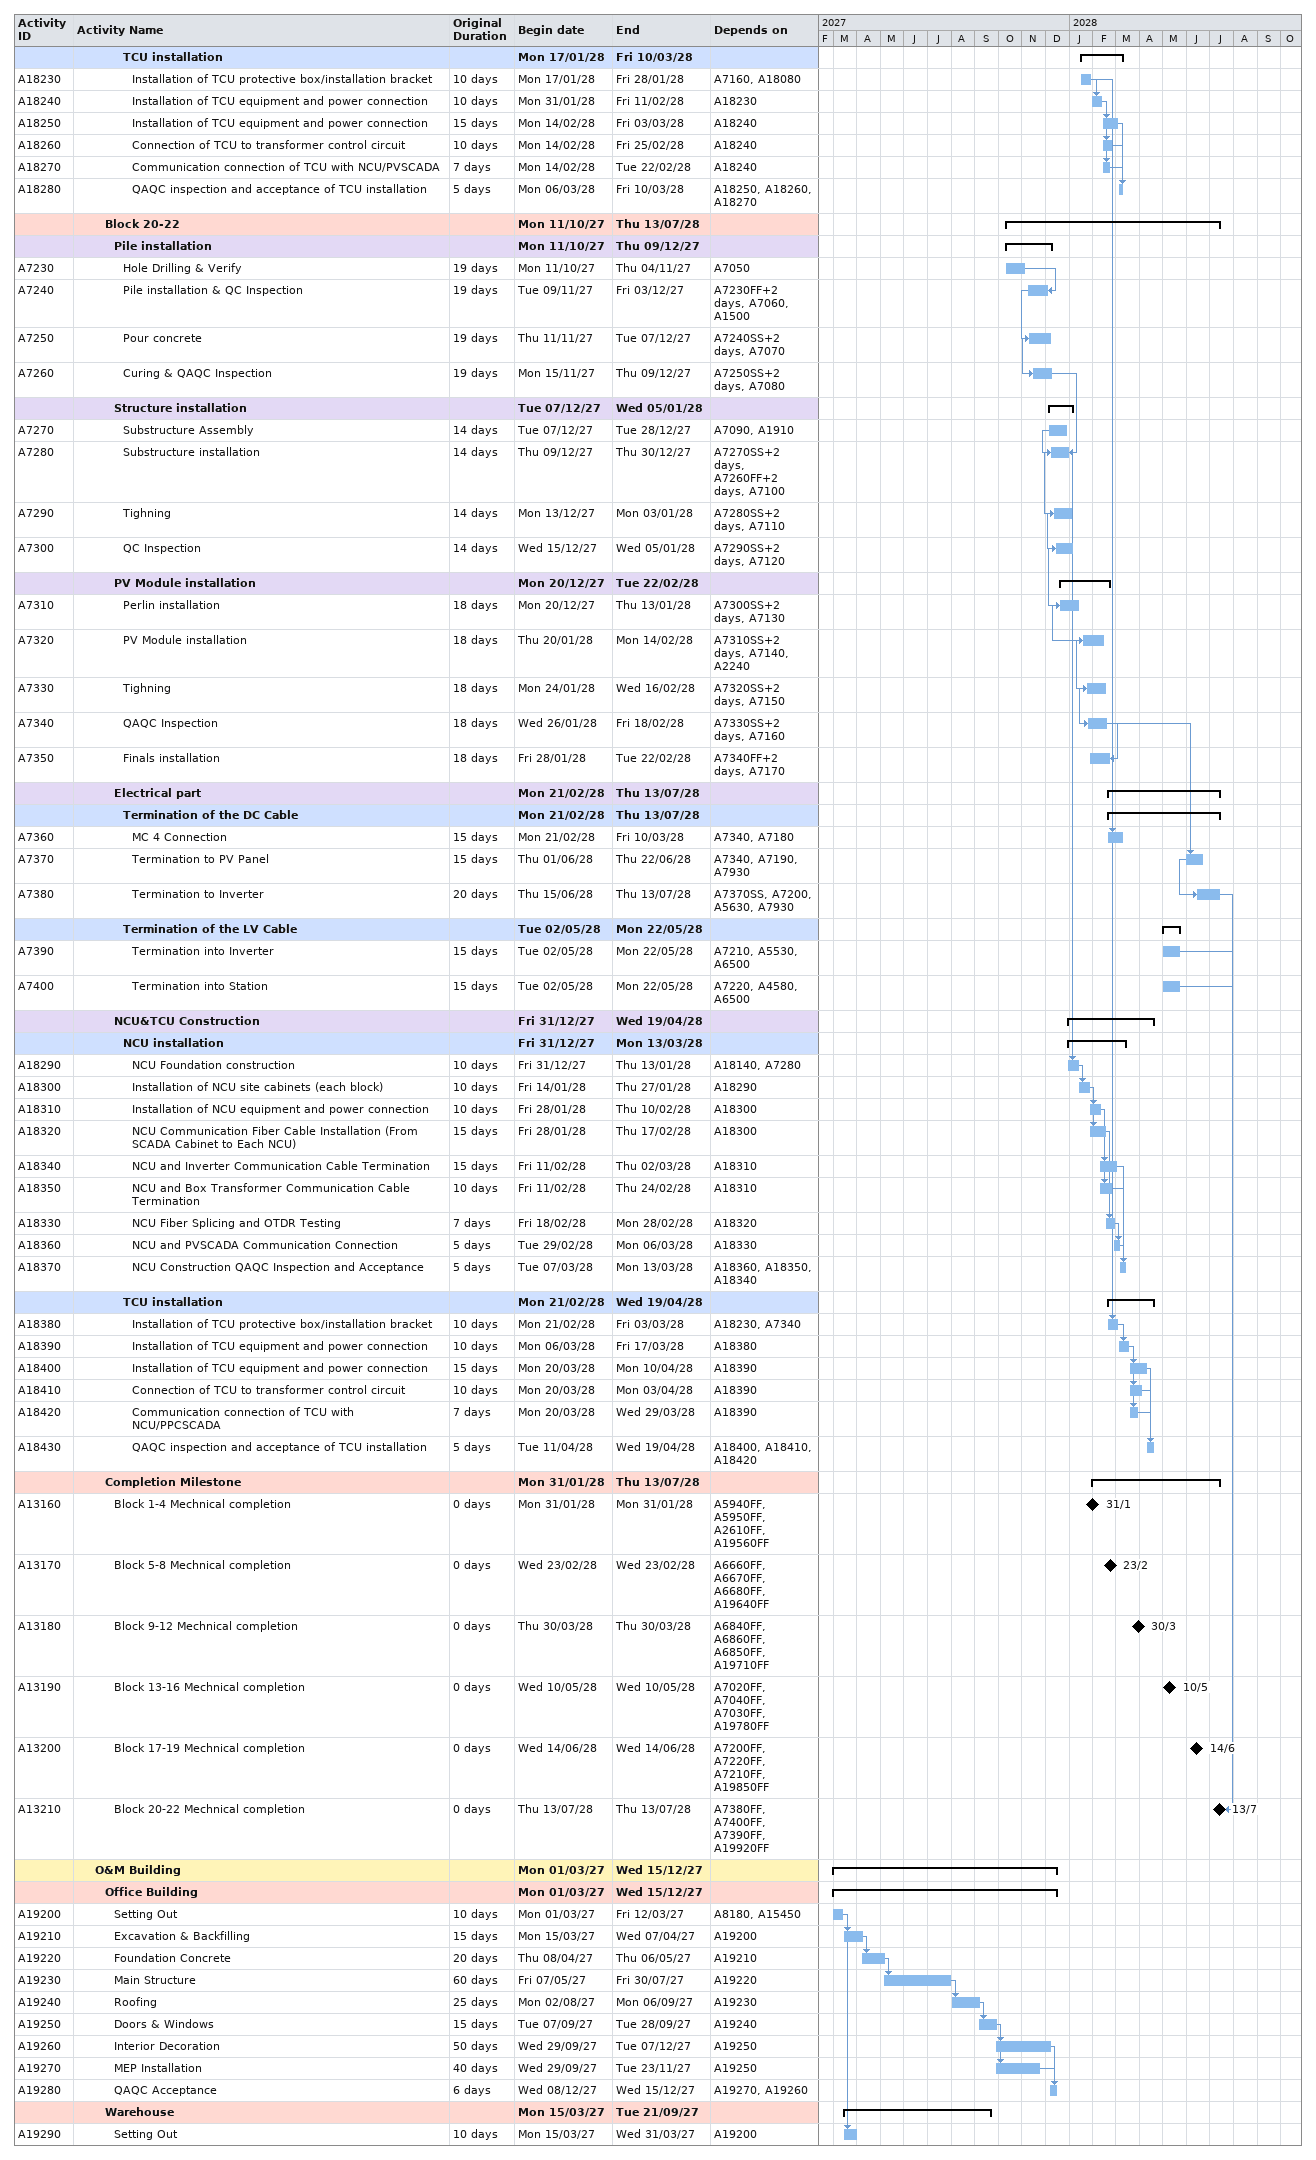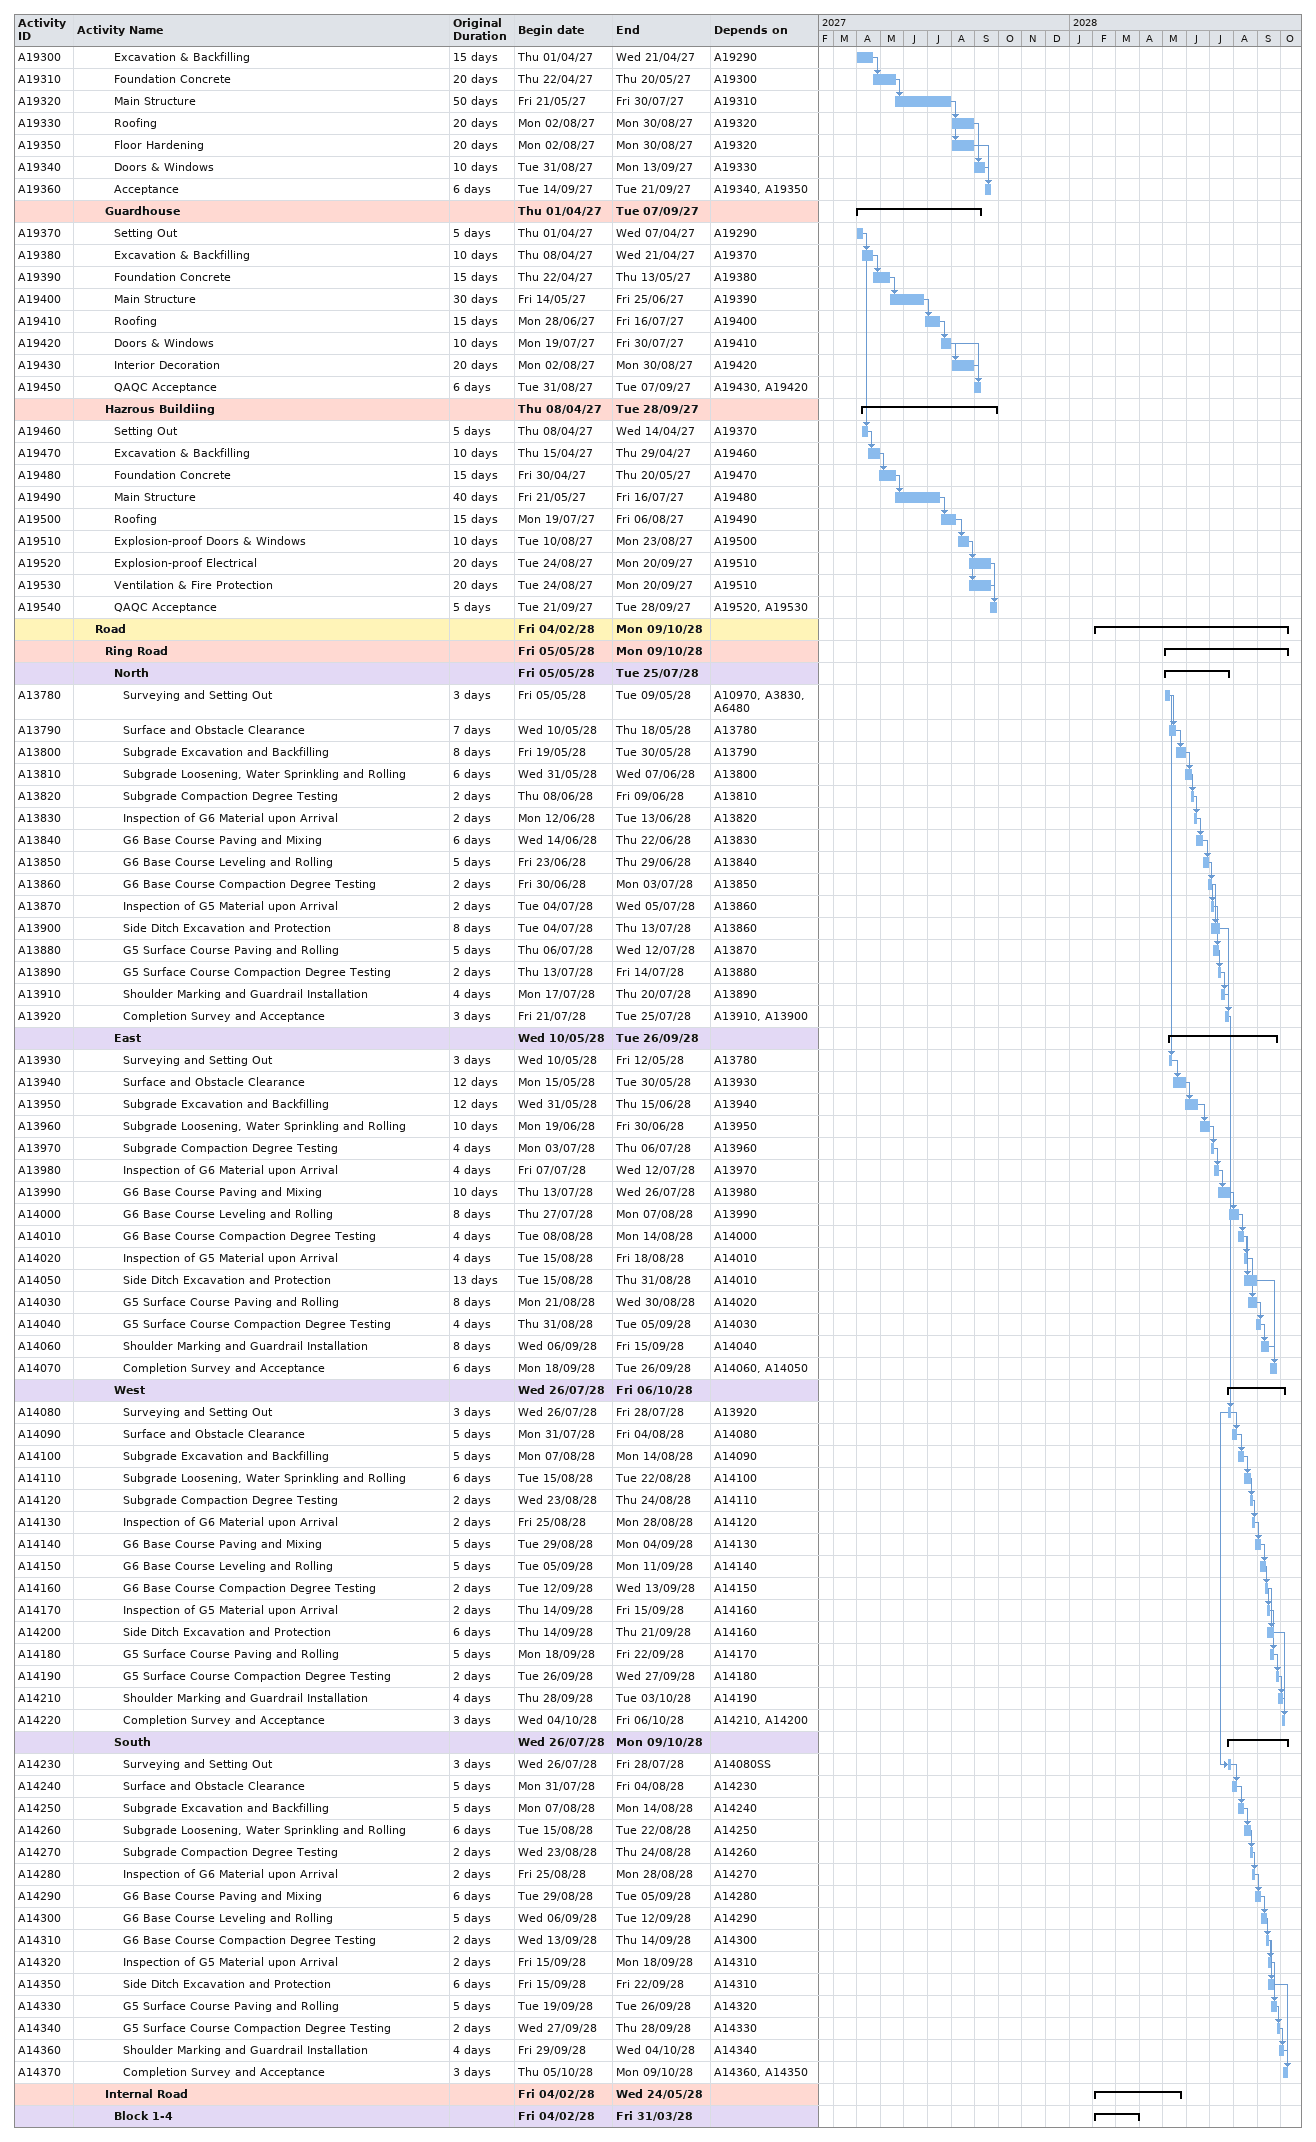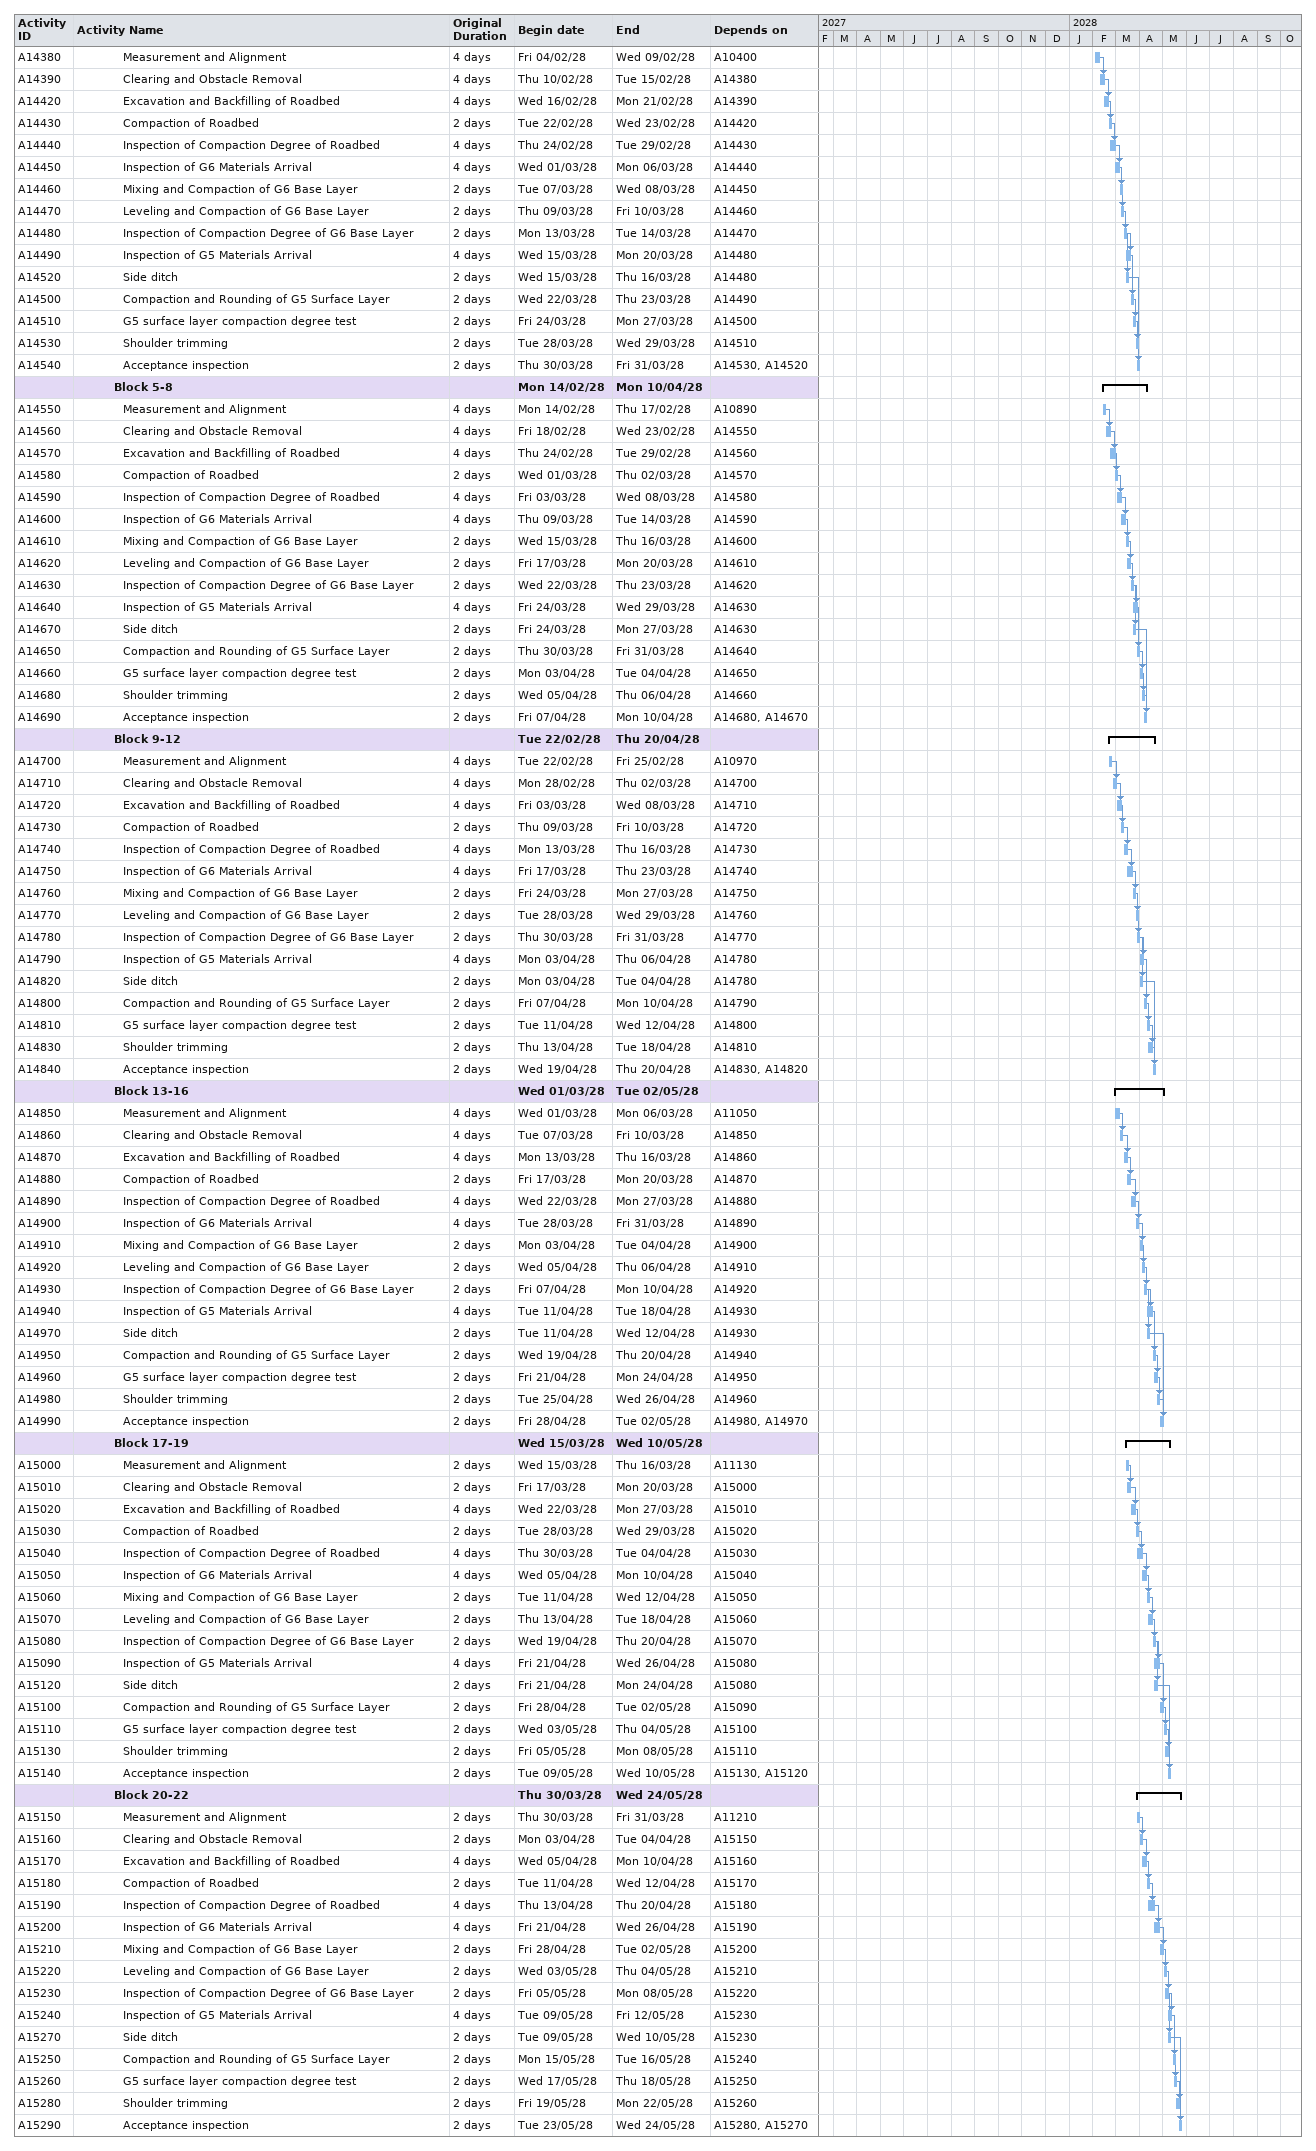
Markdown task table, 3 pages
| ID | Level | Task | Original duration | Start | Finish | Predecessors |
|---|---|---|---|---|---|---|
|  | 6 | **TCU installation** |  | 2028-01-17 | 2028-03-10 |  |
| A18230 | 7 | Installation of TCU protective box/installation bracket | 10d | 2028-01-17 | 2028-01-28 | A7160, A18080 |
| A18240 | 7 | Installation of TCU equipment and power connection | 10d | 2028-01-31 | 2028-02-11 | A18230 |
| A18250 | 7 | Installation of TCU equipment and power connection | 15d | 2028-02-14 | 2028-03-03 | A18240 |
| A18260 | 7 | Connection of TCU to transformer control circuit | 10d | 2028-02-14 | 2028-02-25 | A18240 |
| A18270 | 7 | Communication connection of TCU with NCU/PVSCADA | 7d | 2028-02-14 | 2028-02-22 | A18240 |
| A18280 | 7 | QAQC inspection and acceptance of TCU installation | 5d | 2028-03-06 | 2028-03-10 | A18250, A18260, A18270 |
|  | 4 | **Block 20-22** |  | 2027-10-11 | 2028-07-13 |  |
|  | 5 | **Pile installation** |  | 2027-10-11 | 2027-12-09 |  |
| A7230 | 6 | Hole Drilling & Verify | 19d | 2027-10-11 | 2027-11-04 | A7050 |
| A7240 | 6 | Pile installation & QC Inspection | 19d | 2027-11-09 | 2027-12-03 | A7230FF+2d, A7060, A1500 |
| A7250 | 6 | Pour concrete | 19d | 2027-11-11 | 2027-12-07 | A7240SS+2d, A7070 |
| A7260 | 6 | Curing & QAQC Inspection | 19d | 2027-11-15 | 2027-12-09 | A7250SS+2d, A7080 |
|  | 5 | **Structure installation** |  | 2027-12-07 | 2028-01-05 |  |
| A7270 | 6 | Substructure Assembly | 14d | 2027-12-07 | 2027-12-28 | A7090, A1910 |
| A7280 | 6 | Substructure installation | 14d | 2027-12-09 | 2027-12-30 | A7270SS+2d, A7260FF+2d, A7100 |
| A7290 | 6 | Tighning | 14d | 2027-12-13 | 2028-01-03 | A7280SS+2d, A7110 |
| A7300 | 6 | QC Inspection | 14d | 2027-12-15 | 2028-01-05 | A7290SS+2d, A7120 |
|  | 5 | **PV Module installation** |  | 2027-12-20 | 2028-02-22 |  |
| A7310 | 6 | Perlin installation | 18d | 2027-12-20 | 2028-01-13 | A7300SS+2d, A7130 |
| A7320 | 6 | PV Module installation | 18d | 2028-01-20 | 2028-02-14 | A7310SS+2d, A7140, A2240 |
| A7330 | 6 | Tighning | 18d | 2028-01-24 | 2028-02-16 | A7320SS+2d, A7150 |
| A7340 | 6 | QAQC Inspection | 18d | 2028-01-26 | 2028-02-18 | A7330SS+2d, A7160 |
| A7350 | 6 | Finals installation | 18d | 2028-01-28 | 2028-02-22 | A7340FF+2d, A7170 |
|  | 5 | **Electrical part** |  | 2028-02-21 | 2028-07-13 |  |
|  | 6 | **Termination of the DC Cable** |  | 2028-02-21 | 2028-07-13 |  |
| A7360 | 7 | MC 4 Connection | 15d | 2028-02-21 | 2028-03-10 | A7340, A7180 |
| A7370 | 7 | Termination to PV Panel | 15d | 2028-06-01 | 2028-06-22 | A7340, A7190, A7930 |
| A7380 | 7 | Termination to Inverter | 20d | 2028-06-15 | 2028-07-13 | A7370SS, A7200, A5630, A7930 |
|  | 6 | **Termination of the LV Cable** |  | 2028-05-02 | 2028-05-22 |  |
| A7390 | 7 | Termination into Inverter | 15d | 2028-05-02 | 2028-05-22 | A7210, A5530, A6500 |
| A7400 | 7 | Termination into Station | 15d | 2028-05-02 | 2028-05-22 | A7220, A4580, A6500 |
|  | 5 | **NCU&TCU Construction** |  | 2027-12-31 | 2028-04-19 |  |
|  | 6 | **NCU installation** |  | 2027-12-31 | 2028-03-13 |  |
| A18290 | 7 | NCU Foundation construction | 10d | 2027-12-31 | 2028-01-13 | A18140, A7280 |
| A18300 | 7 | Installation of NCU site cabinets (each block) | 10d | 2028-01-14 | 2028-01-27 | A18290 |
| A18310 | 7 | Installation of NCU equipment and power connection | 10d | 2028-01-28 | 2028-02-10 | A18300 |
| A18320 | 7 | NCU Communication Fiber Cable Installation (From SCADA Cabinet to Each NCU) | 15d | 2028-01-28 | 2028-02-17 | A18300 |
| A18340 | 7 | NCU and Inverter Communication Cable Termination | 15d | 2028-02-11 | 2028-03-02 | A18310 |
| A18350 | 7 | NCU and Box Transformer Communication Cable Termination | 10d | 2028-02-11 | 2028-02-24 | A18310 |
| A18330 | 7 | NCU Fiber Splicing and OTDR Testing | 7d | 2028-02-18 | 2028-02-28 | A18320 |
| A18360 | 7 | NCU and PVSCADA Communication Connection | 5d | 2028-02-29 | 2028-03-06 | A18330 |
| A18370 | 7 | NCU Construction QAQC Inspection and Acceptance | 5d | 2028-03-07 | 2028-03-13 | A18360, A18350, A18340 |
|  | 6 | **TCU installation** |  | 2028-02-21 | 2028-04-19 |  |
| A18380 | 7 | Installation of TCU protective box/installation bracket | 10d | 2028-02-21 | 2028-03-03 | A18230, A7340 |
| A18390 | 7 | Installation of TCU equipment and power connection | 10d | 2028-03-06 | 2028-03-17 | A18380 |
| A18400 | 7 | Installation of TCU equipment and power connection | 15d | 2028-03-20 | 2028-04-10 | A18390 |
| A18410 | 7 | Connection of TCU to transformer control circuit | 10d | 2028-03-20 | 2028-04-03 | A18390 |
| A18420 | 7 | Communication connection of TCU with NCU/PPCSCADA | 7d | 2028-03-20 | 2028-03-29 | A18390 |
| A18430 | 7 | QAQC inspection and acceptance of TCU installation | 5d | 2028-04-11 | 2028-04-19 | A18400, A18410, A18420 |
|  | 4 | **Completion Milestone** |  | 2028-01-31 | 2028-07-13 |  |
| A13160 | 5 | Block 1-4 Mechnical completion | 0d | 2028-01-31 | 2028-01-31 | A5940FF, A5950FF, A2610FF, A19560FF |
| A13170 | 5 | Block 5-8 Mechnical completion | 0d | 2028-02-23 | 2028-02-23 | A6660FF, A6670FF, A6680FF, A19640FF |
| A13180 | 5 | Block 9-12 Mechnical completion | 0d | 2028-03-30 | 2028-03-30 | A6840FF, A6860FF, A6850FF, A19710FF |
| A13190 | 5 | Block 13-16 Mechnical completion | 0d | 2028-05-10 | 2028-05-10 | A7020FF, A7040FF, A7030FF, A19780FF |
| A13200 | 5 | Block 17-19 Mechnical completion | 0d | 2028-06-14 | 2028-06-14 | A7200FF, A7220FF, A7210FF, A19850FF |
| A13210 | 5 | Block 20-22 Mechnical completion | 0d | 2028-07-13 | 2028-07-13 | A7380FF, A7400FF, A7390FF, A19920FF |
|  | 3 | **O&M Building** |  | 2027-03-01 | 2027-12-15 |  |
|  | 4 | **Office Building** |  | 2027-03-01 | 2027-12-15 |  |
| A19200 | 5 | Setting Out | 10d | 2027-03-01 | 2027-03-12 | A8180, A15450 |
| A19210 | 5 | Excavation & Backfilling | 15d | 2027-03-15 | 2027-04-07 | A19200 |
| A19220 | 5 | Foundation Concrete | 20d | 2027-04-08 | 2027-05-06 | A19210 |
| A19230 | 5 | Main Structure | 60d | 2027-05-07 | 2027-07-30 | A19220 |
| A19240 | 5 | Roofing | 25d | 2027-08-02 | 2027-09-06 | A19230 |
| A19250 | 5 | Doors & Windows | 15d | 2027-09-07 | 2027-09-28 | A19240 |
| A19260 | 5 | Interior Decoration | 50d | 2027-09-29 | 2027-12-07 | A19250 |
| A19270 | 5 | MEP Installation | 40d | 2027-09-29 | 2027-11-23 | A19250 |
| A19280 | 5 | QAQC Acceptance | 6d | 2027-12-08 | 2027-12-15 | A19270, A19260 |
|  | 4 | **Warehouse** |  | 2027-03-15 | 2027-09-21 |  |
| A19290 | 5 | Setting Out | 10d | 2027-03-15 | 2027-03-31 | A19200 |
| A19300 | 5 | Excavation & Backfilling | 15d | 2027-04-01 | 2027-04-21 | A19290 |
| A19310 | 5 | Foundation Concrete | 20d | 2027-04-22 | 2027-05-20 | A19300 |
| A19320 | 5 | Main Structure | 50d | 2027-05-21 | 2027-07-30 | A19310 |
| A19330 | 5 | Roofing | 20d | 2027-08-02 | 2027-08-30 | A19320 |
| A19350 | 5 | Floor Hardening | 20d | 2027-08-02 | 2027-08-30 | A19320 |
| A19340 | 5 | Doors & Windows | 10d | 2027-08-31 | 2027-09-13 | A19330 |
| A19360 | 5 | Acceptance | 6d | 2027-09-14 | 2027-09-21 | A19340, A19350 |
|  | 4 | **Guardhouse** |  | 2027-04-01 | 2027-09-07 |  |
| A19370 | 5 | Setting Out | 5d | 2027-04-01 | 2027-04-07 | A19290 |
| A19380 | 5 | Excavation & Backfilling | 10d | 2027-04-08 | 2027-04-21 | A19370 |
| A19390 | 5 | Foundation Concrete | 15d | 2027-04-22 | 2027-05-13 | A19380 |
| A19400 | 5 | Main Structure | 30d | 2027-05-14 | 2027-06-25 | A19390 |
| A19410 | 5 | Roofing | 15d | 2027-06-28 | 2027-07-16 | A19400 |
| A19420 | 5 | Doors & Windows | 10d | 2027-07-19 | 2027-07-30 | A19410 |
| A19430 | 5 | Interior Decoration | 20d | 2027-08-02 | 2027-08-30 | A19420 |
| A19450 | 5 | QAQC Acceptance | 6d | 2027-08-31 | 2027-09-07 | A19430, A19420 |
|  | 4 | **Hazrous Buildiing** |  | 2027-04-08 | 2027-09-28 |  |
| A19460 | 5 | Setting Out | 5d | 2027-04-08 | 2027-04-14 | A19370 |
| A19470 | 5 | Excavation & Backfilling | 10d | 2027-04-15 | 2027-04-29 | A19460 |
| A19480 | 5 | Foundation Concrete | 15d | 2027-04-30 | 2027-05-20 | A19470 |
| A19490 | 5 | Main Structure | 40d | 2027-05-21 | 2027-07-16 | A19480 |
| A19500 | 5 | Roofing | 15d | 2027-07-19 | 2027-08-06 | A19490 |
| A19510 | 5 | Explosion-proof Doors & Windows | 10d | 2027-08-10 | 2027-08-23 | A19500 |
| A19520 | 5 | Explosion-proof Electrical | 20d | 2027-08-24 | 2027-09-20 | A19510 |
| A19530 | 5 | Ventilation & Fire Protection | 20d | 2027-08-24 | 2027-09-20 | A19510 |
| A19540 | 5 | QAQC Acceptance | 5d | 2027-09-21 | 2027-09-28 | A19520, A19530 |
|  | 3 | **Road** |  | 2028-02-04 | 2028-10-09 |  |
|  | 4 | **Ring Road** |  | 2028-05-05 | 2028-10-09 |  |
|  | 5 | **North** |  | 2028-05-05 | 2028-07-25 |  |
| A13780 | 6 | Surveying and Setting Out | 3d | 2028-05-05 | 2028-05-09 | A10970, A3830, A6480 |
| A13790 | 6 | Surface and Obstacle Clearance | 7d | 2028-05-10 | 2028-05-18 | A13780 |
| A13800 | 6 | Subgrade Excavation and Backfilling | 8d | 2028-05-19 | 2028-05-30 | A13790 |
| A13810 | 6 | Subgrade Loosening, Water Sprinkling and Rolling | 6d | 2028-05-31 | 2028-06-07 | A13800 |
| A13820 | 6 | Subgrade Compaction Degree Testing | 2d | 2028-06-08 | 2028-06-09 | A13810 |
| A13830 | 6 | Inspection of G6 Material upon Arrival | 2d | 2028-06-12 | 2028-06-13 | A13820 |
| A13840 | 6 | G6 Base Course Paving and Mixing | 6d | 2028-06-14 | 2028-06-22 | A13830 |
| A13850 | 6 | G6 Base Course Leveling and Rolling | 5d | 2028-06-23 | 2028-06-29 | A13840 |
| A13860 | 6 | G6 Base Course Compaction Degree Testing | 2d | 2028-06-30 | 2028-07-03 | A13850 |
| A13870 | 6 | Inspection of G5 Material upon Arrival | 2d | 2028-07-04 | 2028-07-05 | A13860 |
| A13900 | 6 | Side Ditch Excavation and Protection | 8d | 2028-07-04 | 2028-07-13 | A13860 |
| A13880 | 6 | G5 Surface Course Paving and Rolling | 5d | 2028-07-06 | 2028-07-12 | A13870 |
| A13890 | 6 | G5 Surface Course Compaction Degree Testing | 2d | 2028-07-13 | 2028-07-14 | A13880 |
| A13910 | 6 | Shoulder Marking and Guardrail Installation | 4d | 2028-07-17 | 2028-07-20 | A13890 |
| A13920 | 6 | Completion Survey and Acceptance | 3d | 2028-07-21 | 2028-07-25 | A13910, A13900 |
|  | 5 | **East** |  | 2028-05-10 | 2028-09-26 |  |
| A13930 | 6 | Surveying and Setting Out | 3d | 2028-05-10 | 2028-05-12 | A13780 |
| A13940 | 6 | Surface and Obstacle Clearance | 12d | 2028-05-15 | 2028-05-30 | A13930 |
| A13950 | 6 | Subgrade Excavation and Backfilling | 12d | 2028-05-31 | 2028-06-15 | A13940 |
| A13960 | 6 | Subgrade Loosening, Water Sprinkling and Rolling | 10d | 2028-06-19 | 2028-06-30 | A13950 |
| A13970 | 6 | Subgrade Compaction Degree Testing | 4d | 2028-07-03 | 2028-07-06 | A13960 |
| A13980 | 6 | Inspection of G6 Material upon Arrival | 4d | 2028-07-07 | 2028-07-12 | A13970 |
| A13990 | 6 | G6 Base Course Paving and Mixing | 10d | 2028-07-13 | 2028-07-26 | A13980 |
| A14000 | 6 | G6 Base Course Leveling and Rolling | 8d | 2028-07-27 | 2028-08-07 | A13990 |
| A14010 | 6 | G6 Base Course Compaction Degree Testing | 4d | 2028-08-08 | 2028-08-14 | A14000 |
| A14020 | 6 | Inspection of G5 Material upon Arrival | 4d | 2028-08-15 | 2028-08-18 | A14010 |
| A14050 | 6 | Side Ditch Excavation and Protection | 13d | 2028-08-15 | 2028-08-31 | A14010 |
| A14030 | 6 | G5 Surface Course Paving and Rolling | 8d | 2028-08-21 | 2028-08-30 | A14020 |
| A14040 | 6 | G5 Surface Course Compaction Degree Testing | 4d | 2028-08-31 | 2028-09-05 | A14030 |
| A14060 | 6 | Shoulder Marking and Guardrail Installation | 8d | 2028-09-06 | 2028-09-15 | A14040 |
| A14070 | 6 | Completion Survey and Acceptance | 6d | 2028-09-18 | 2028-09-26 | A14060, A14050 |
|  | 5 | **West** |  | 2028-07-26 | 2028-10-06 |  |
| A14080 | 6 | Surveying and Setting Out | 3d | 2028-07-26 | 2028-07-28 | A13920 |
| A14090 | 6 | Surface and Obstacle Clearance | 5d | 2028-07-31 | 2028-08-04 | A14080 |
| A14100 | 6 | Subgrade Excavation and Backfilling | 5d | 2028-08-07 | 2028-08-14 | A14090 |
| A14110 | 6 | Subgrade Loosening, Water Sprinkling and Rolling | 6d | 2028-08-15 | 2028-08-22 | A14100 |
| A14120 | 6 | Subgrade Compaction Degree Testing | 2d | 2028-08-23 | 2028-08-24 | A14110 |
| A14130 | 6 | Inspection of G6 Material upon Arrival | 2d | 2028-08-25 | 2028-08-28 | A14120 |
| A14140 | 6 | G6 Base Course Paving and Mixing | 5d | 2028-08-29 | 2028-09-04 | A14130 |
| A14150 | 6 | G6 Base Course Leveling and Rolling | 5d | 2028-09-05 | 2028-09-11 | A14140 |
| A14160 | 6 | G6 Base Course Compaction Degree Testing | 2d | 2028-09-12 | 2028-09-13 | A14150 |
| A14170 | 6 | Inspection of G5 Material upon Arrival | 2d | 2028-09-14 | 2028-09-15 | A14160 |
| A14200 | 6 | Side Ditch Excavation and Protection | 6d | 2028-09-14 | 2028-09-21 | A14160 |
| A14180 | 6 | G5 Surface Course Paving and Rolling | 5d | 2028-09-18 | 2028-09-22 | A14170 |
| A14190 | 6 | G5 Surface Course Compaction Degree Testing | 2d | 2028-09-26 | 2028-09-27 | A14180 |
| A14210 | 6 | Shoulder Marking and Guardrail Installation | 4d | 2028-09-28 | 2028-10-03 | A14190 |
| A14220 | 6 | Completion Survey and Acceptance | 3d | 2028-10-04 | 2028-10-06 | A14210, A14200 |
|  | 5 | **South** |  | 2028-07-26 | 2028-10-09 |  |
| A14230 | 6 | Surveying and Setting Out | 3d | 2028-07-26 | 2028-07-28 | A14080SS |
| A14240 | 6 | Surface and Obstacle Clearance | 5d | 2028-07-31 | 2028-08-04 | A14230 |
| A14250 | 6 | Subgrade Excavation and Backfilling | 5d | 2028-08-07 | 2028-08-14 | A14240 |
| A14260 | 6 | Subgrade Loosening, Water Sprinkling and Rolling | 6d | 2028-08-15 | 2028-08-22 | A14250 |
| A14270 | 6 | Subgrade Compaction Degree Testing | 2d | 2028-08-23 | 2028-08-24 | A14260 |
| A14280 | 6 | Inspection of G6 Material upon Arrival | 2d | 2028-08-25 | 2028-08-28 | A14270 |
| A14290 | 6 | G6 Base Course Paving and Mixing | 6d | 2028-08-29 | 2028-09-05 | A14280 |
| A14300 | 6 | G6 Base Course Leveling and Rolling | 5d | 2028-09-06 | 2028-09-12 | A14290 |
| A14310 | 6 | G6 Base Course Compaction Degree Testing | 2d | 2028-09-13 | 2028-09-14 | A14300 |
| A14320 | 6 | Inspection of G5 Material upon Arrival | 2d | 2028-09-15 | 2028-09-18 | A14310 |
| A14350 | 6 | Side Ditch Excavation and Protection | 6d | 2028-09-15 | 2028-09-22 | A14310 |
| A14330 | 6 | G5 Surface Course Paving and Rolling | 5d | 2028-09-19 | 2028-09-26 | A14320 |
| A14340 | 6 | G5 Surface Course Compaction Degree Testing | 2d | 2028-09-27 | 2028-09-28 | A14330 |
| A14360 | 6 | Shoulder Marking and Guardrail Installation | 4d | 2028-09-29 | 2028-10-04 | A14340 |
| A14370 | 6 | Completion Survey and Acceptance | 3d | 2028-10-05 | 2028-10-09 | A14360, A14350 |
|  | 4 | **Internal Road** |  | 2028-02-04 | 2028-05-24 |  |
|  | 5 | **Block 1-4** |  | 2028-02-04 | 2028-03-31 |  |
| A14380 | 6 | Measurement and Alignment | 4d | 2028-02-04 | 2028-02-09 | A10400 |
| A14390 | 6 | Clearing and Obstacle Removal | 4d | 2028-02-10 | 2028-02-15 | A14380 |
| A14420 | 6 | Excavation and Backfilling of Roadbed | 4d | 2028-02-16 | 2028-02-21 | A14390 |
| A14430 | 6 | Compaction of Roadbed | 2d | 2028-02-22 | 2028-02-23 | A14420 |
| A14440 | 6 | Inspection of Compaction Degree of Roadbed | 4d | 2028-02-24 | 2028-02-29 | A14430 |
| A14450 | 6 | Inspection of G6 Materials Arrival | 4d | 2028-03-01 | 2028-03-06 | A14440 |
| A14460 | 6 | Mixing and Compaction of G6 Base Layer | 2d | 2028-03-07 | 2028-03-08 | A14450 |
| A14470 | 6 | Leveling and Compaction of G6 Base Layer | 2d | 2028-03-09 | 2028-03-10 | A14460 |
| A14480 | 6 | Inspection of Compaction Degree of G6 Base Layer | 2d | 2028-03-13 | 2028-03-14 | A14470 |
| A14490 | 6 | Inspection of G5 Materials Arrival | 4d | 2028-03-15 | 2028-03-20 | A14480 |
| A14520 | 6 | Side ditch | 2d | 2028-03-15 | 2028-03-16 | A14480 |
| A14500 | 6 | Compaction and Rounding of G5 Surface Layer | 2d | 2028-03-22 | 2028-03-23 | A14490 |
| A14510 | 6 | G5 surface layer compaction degree test | 2d | 2028-03-24 | 2028-03-27 | A14500 |
| A14530 | 6 | Shoulder trimming | 2d | 2028-03-28 | 2028-03-29 | A14510 |
| A14540 | 6 | Acceptance inspection | 2d | 2028-03-30 | 2028-03-31 | A14530, A14520 |
|  | 5 | **Block 5-8** |  | 2028-02-14 | 2028-04-10 |  |
| A14550 | 6 | Measurement and Alignment | 4d | 2028-02-14 | 2028-02-17 | A10890 |
| A14560 | 6 | Clearing and Obstacle Removal | 4d | 2028-02-18 | 2028-02-23 | A14550 |
| A14570 | 6 | Excavation and Backfilling of Roadbed | 4d | 2028-02-24 | 2028-02-29 | A14560 |
| A14580 | 6 | Compaction of Roadbed | 2d | 2028-03-01 | 2028-03-02 | A14570 |
| A14590 | 6 | Inspection of Compaction Degree of Roadbed | 4d | 2028-03-03 | 2028-03-08 | A14580 |
| A14600 | 6 | Inspection of G6 Materials Arrival | 4d | 2028-03-09 | 2028-03-14 | A14590 |
| A14610 | 6 | Mixing and Compaction of G6 Base Layer | 2d | 2028-03-15 | 2028-03-16 | A14600 |
| A14620 | 6 | Leveling and Compaction of G6 Base Layer | 2d | 2028-03-17 | 2028-03-20 | A14610 |
| A14630 | 6 | Inspection of Compaction Degree of G6 Base Layer | 2d | 2028-03-22 | 2028-03-23 | A14620 |
| A14640 | 6 | Inspection of G5 Materials Arrival | 4d | 2028-03-24 | 2028-03-29 | A14630 |
| A14670 | 6 | Side ditch | 2d | 2028-03-24 | 2028-03-27 | A14630 |
| A14650 | 6 | Compaction and Rounding of G5 Surface Layer | 2d | 2028-03-30 | 2028-03-31 | A14640 |
| A14660 | 6 | G5 surface layer compaction degree test | 2d | 2028-04-03 | 2028-04-04 | A14650 |
| A14680 | 6 | Shoulder trimming | 2d | 2028-04-05 | 2028-04-06 | A14660 |
| A14690 | 6 | Acceptance inspection | 2d | 2028-04-07 | 2028-04-10 | A14680, A14670 |
|  | 5 | **Block 9-12** |  | 2028-02-22 | 2028-04-20 |  |
| A14700 | 6 | Measurement and Alignment | 4d | 2028-02-22 | 2028-02-25 | A10970 |
| A14710 | 6 | Clearing and Obstacle Removal | 4d | 2028-02-28 | 2028-03-02 | A14700 |
| A14720 | 6 | Excavation and Backfilling of Roadbed | 4d | 2028-03-03 | 2028-03-08 | A14710 |
| A14730 | 6 | Compaction of Roadbed | 2d | 2028-03-09 | 2028-03-10 | A14720 |
| A14740 | 6 | Inspection of Compaction Degree of Roadbed | 4d | 2028-03-13 | 2028-03-16 | A14730 |
| A14750 | 6 | Inspection of G6 Materials Arrival | 4d | 2028-03-17 | 2028-03-23 | A14740 |
| A14760 | 6 | Mixing and Compaction of G6 Base Layer | 2d | 2028-03-24 | 2028-03-27 | A14750 |
| A14770 | 6 | Leveling and Compaction of G6 Base Layer | 2d | 2028-03-28 | 2028-03-29 | A14760 |
| A14780 | 6 | Inspection of Compaction Degree of G6 Base Layer | 2d | 2028-03-30 | 2028-03-31 | A14770 |
| A14790 | 6 | Inspection of G5 Materials Arrival | 4d | 2028-04-03 | 2028-04-06 | A14780 |
| A14820 | 6 | Side ditch | 2d | 2028-04-03 | 2028-04-04 | A14780 |
| A14800 | 6 | Compaction and Rounding of G5 Surface Layer | 2d | 2028-04-07 | 2028-04-10 | A14790 |
| A14810 | 6 | G5 surface layer compaction degree test | 2d | 2028-04-11 | 2028-04-12 | A14800 |
| A14830 | 6 | Shoulder trimming | 2d | 2028-04-13 | 2028-04-18 | A14810 |
| A14840 | 6 | Acceptance inspection | 2d | 2028-04-19 | 2028-04-20 | A14830, A14820 |
|  | 5 | **Block 13-16** |  | 2028-03-01 | 2028-05-02 |  |
| A14850 | 6 | Measurement and Alignment | 4d | 2028-03-01 | 2028-03-06 | A11050 |
| A14860 | 6 | Clearing and Obstacle Removal | 4d | 2028-03-07 | 2028-03-10 | A14850 |
| A14870 | 6 | Excavation and Backfilling of Roadbed | 4d | 2028-03-13 | 2028-03-16 | A14860 |
| A14880 | 6 | Compaction of Roadbed | 2d | 2028-03-17 | 2028-03-20 | A14870 |
| A14890 | 6 | Inspection of Compaction Degree of Roadbed | 4d | 2028-03-22 | 2028-03-27 | A14880 |
| A14900 | 6 | Inspection of G6 Materials Arrival | 4d | 2028-03-28 | 2028-03-31 | A14890 |
| A14910 | 6 | Mixing and Compaction of G6 Base Layer | 2d | 2028-04-03 | 2028-04-04 | A14900 |
| A14920 | 6 | Leveling and Compaction of G6 Base Layer | 2d | 2028-04-05 | 2028-04-06 | A14910 |
| A14930 | 6 | Inspection of Compaction Degree of G6 Base Layer | 2d | 2028-04-07 | 2028-04-10 | A14920 |
| A14940 | 6 | Inspection of G5 Materials Arrival | 4d | 2028-04-11 | 2028-04-18 | A14930 |
| A14970 | 6 | Side ditch | 2d | 2028-04-11 | 2028-04-12 | A14930 |
| A14950 | 6 | Compaction and Rounding of G5 Surface Layer | 2d | 2028-04-19 | 2028-04-20 | A14940 |
| A14960 | 6 | G5 surface layer compaction degree test | 2d | 2028-04-21 | 2028-04-24 | A14950 |
| A14980 | 6 | Shoulder trimming | 2d | 2028-04-25 | 2028-04-26 | A14960 |
| A14990 | 6 | Acceptance inspection | 2d | 2028-04-28 | 2028-05-02 | A14980, A14970 |
|  | 5 | **Block 17-19** |  | 2028-03-15 | 2028-05-10 |  |
| A15000 | 6 | Measurement and Alignment | 2d | 2028-03-15 | 2028-03-16 | A11130 |
| A15010 | 6 | Clearing and Obstacle Removal | 2d | 2028-03-17 | 2028-03-20 | A15000 |
| A15020 | 6 | Excavation and Backfilling of Roadbed | 4d | 2028-03-22 | 2028-03-27 | A15010 |
| A15030 | 6 | Compaction of Roadbed | 2d | 2028-03-28 | 2028-03-29 | A15020 |
| A15040 | 6 | Inspection of Compaction Degree of Roadbed | 4d | 2028-03-30 | 2028-04-04 | A15030 |
| A15050 | 6 | Inspection of G6 Materials Arrival | 4d | 2028-04-05 | 2028-04-10 | A15040 |
| A15060 | 6 | Mixing and Compaction of G6 Base Layer | 2d | 2028-04-11 | 2028-04-12 | A15050 |
| A15070 | 6 | Leveling and Compaction of G6 Base Layer | 2d | 2028-04-13 | 2028-04-18 | A15060 |
| A15080 | 6 | Inspection of Compaction Degree of G6 Base Layer | 2d | 2028-04-19 | 2028-04-20 | A15070 |
| A15090 | 6 | Inspection of G5 Materials Arrival | 4d | 2028-04-21 | 2028-04-26 | A15080 |
| A15120 | 6 | Side ditch | 2d | 2028-04-21 | 2028-04-24 | A15080 |
| A15100 | 6 | Compaction and Rounding of G5 Surface Layer | 2d | 2028-04-28 | 2028-05-02 | A15090 |
| A15110 | 6 | G5 surface layer compaction degree test | 2d | 2028-05-03 | 2028-05-04 | A15100 |
| A15130 | 6 | Shoulder trimming | 2d | 2028-05-05 | 2028-05-08 | A15110 |
| A15140 | 6 | Acceptance inspection | 2d | 2028-05-09 | 2028-05-10 | A15130, A15120 |
|  | 5 | **Block 20-22** |  | 2028-03-30 | 2028-05-24 |  |
| A15150 | 6 | Measurement and Alignment | 2d | 2028-03-30 | 2028-03-31 | A11210 |
| A15160 | 6 | Clearing and Obstacle Removal | 2d | 2028-04-03 | 2028-04-04 | A15150 |
| A15170 | 6 | Excavation and Backfilling of Roadbed | 4d | 2028-04-05 | 2028-04-10 | A15160 |
| A15180 | 6 | Compaction of Roadbed | 2d | 2028-04-11 | 2028-04-12 | A15170 |
| A15190 | 6 | Inspection of Compaction Degree of Roadbed | 4d | 2028-04-13 | 2028-04-20 | A15180 |
| A15200 | 6 | Inspection of G6 Materials Arrival | 4d | 2028-04-21 | 2028-04-26 | A15190 |
| A15210 | 6 | Mixing and Compaction of G6 Base Layer | 2d | 2028-04-28 | 2028-05-02 | A15200 |
| A15220 | 6 | Leveling and Compaction of G6 Base Layer | 2d | 2028-05-03 | 2028-05-04 | A15210 |
| A15230 | 6 | Inspection of Compaction Degree of G6 Base Layer | 2d | 2028-05-05 | 2028-05-08 | A15220 |
| A15240 | 6 | Inspection of G5 Materials Arrival | 4d | 2028-05-09 | 2028-05-12 | A15230 |
| A15270 | 6 | Side ditch | 2d | 2028-05-09 | 2028-05-10 | A15230 |
| A15250 | 6 | Compaction and Rounding of G5 Surface Layer | 2d | 2028-05-15 | 2028-05-16 | A15240 |
| A15260 | 6 | G5 surface layer compaction degree test | 2d | 2028-05-17 | 2028-05-18 | A15250 |
| A15280 | 6 | Shoulder trimming | 2d | 2028-05-19 | 2028-05-22 | A15260 |
| A15290 | 6 | Acceptance inspection | 2d | 2028-05-23 | 2028-05-24 | A15280, A15270 |
